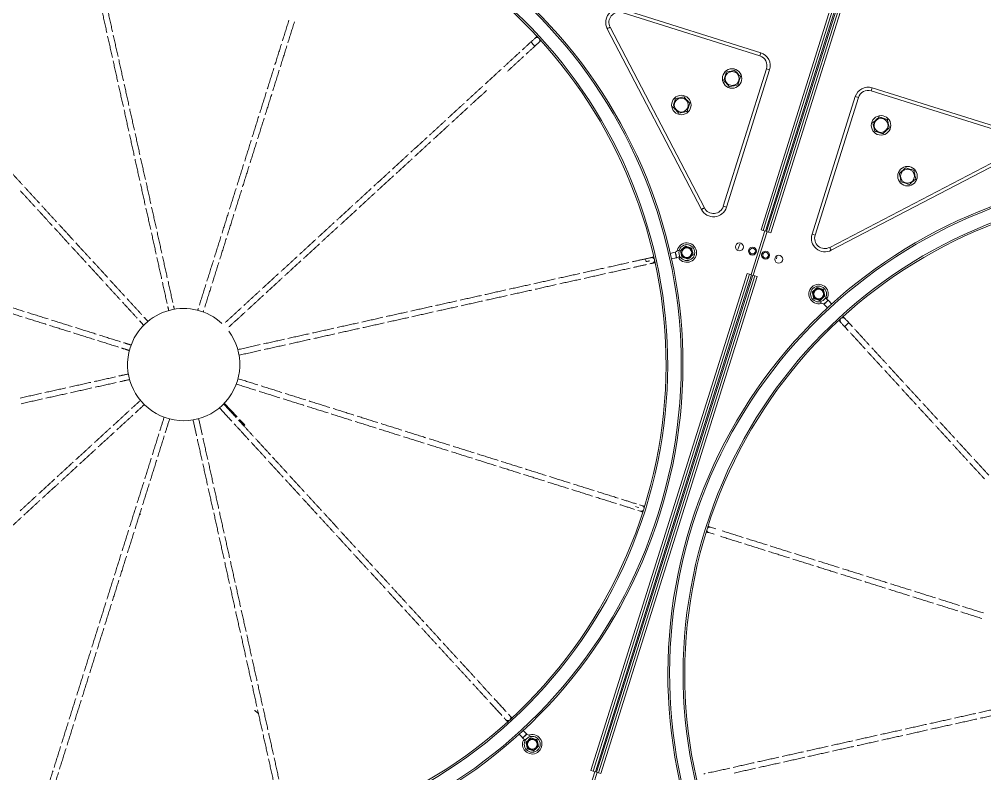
# Model space of a CAD drawing. Header units: metres. Extents: x -17822 to 152406, y -4219 to 19791.
# Drawn here: x 115973.1 to 116057.4, y 6770.9 to 6836.7 of the extents above; entities that cross this region are included whole.
import ezdxf

# ---------------------------------------------------------------- set-up
doc = ezdxf.new("R2010")
doc.units = ezdxf.units.M
doc.header["$LTSCALE"] = 100
doc.header["$MEASUREMENT"] = 0
doc.layers.get('0').update_dxf_attribs({"color": 9, "lineweight": 9})
doc.layers.add('Chiller', color=32, linetype='Continuous', lineweight=9)

# ---------------------------------------------------------------- blocks, each defined once
blk = doc.blocks.new('Chiller')
at = {"layer": 'Chiller', "linetype": 'Continuous'}
for p, q in [((222.671, 157.314), (216.449, 137.519)), ((222.862, 157.254), (216.64, 137.459)), ((223.053, 157.194), (216.83, 137.399)), ((216.926, 137.369), (223.148, 157.164)), ((217.116, 137.31), (223.339, 157.104)), ((217.307, 137.25), (223.53, 157.045)), ((216.346, 152.699), (204.34, 156.473)), ((216.431, 152.969), (204.424, 156.743)), ((203.272, 155.198), (211.504, 139.417)), ((203.021, 155.067), (211.253, 139.287)), ((216.431, 152.969), (216.346, 152.699)), ((213.16, 139.564), (216.935, 151.57)), ((213.43, 139.479), (217.205, 151.486)), ((216.935, 151.57), (217.205, 151.486)), ((226.161, 149.91), (226.077, 149.64)), ((226.077, 149.64), (238.083, 145.866)), ((238.168, 146.136), (226.161, 149.91)), ((224.678, 149.136), (220.904, 137.13)), ((221.174, 137.045), (224.948, 149.051)), ((224.948, 149.051), (224.678, 149.136)), ((238.229, 144.209), (222.449, 135.977)), ((222.58, 135.726), (238.36, 143.958)), ((213.16, 139.564), (213.43, 139.479)), ((216.779, 137.416), (215.58, 133.6)), ((216.64, 137.459), (216.449, 137.519)), ((216.83, 137.399), (216.64, 137.459)), ((216.977, 137.353), (215.777, 133.538)), ((217.116, 137.31), (216.926, 137.369)), ((217.116, 137.31), (217.307, 137.25)), ((221.174, 137.045), (220.904, 137.13)), ((214.587, 136.265), (214.44, 135.798)), ((217.089, 135.222), (217.016, 134.988)), ((217.163, 135.455), (217.089, 135.222)), ((217.844, 135.136), (217.797, 134.985)), ((217.844, 135.136), (217.797, 134.985)), ((215.249, 133.704), (201.604, 90.298)), ((215.44, 133.644), (201.795, 90.238)), ((215.631, 133.584), (201.986, 90.178)), ((202.081, 90.148), (215.726, 133.554)), ((202.272, 90.088), (215.917, 133.494)), ((202.463, 90.028), (216.108, 133.434)), ((215.249, 133.704), (215.44, 133.644)), ((215.44, 133.644), (215.631, 133.584)), ((215.917, 133.494), (215.726, 133.554)), ((216.108, 133.434), (215.917, 133.494)), ((169.593, 122.361), (170.713, 121.179)), ((170.64, 121.111), (170.584, 121.17)), ((171.244, 120.472), (170.848, 120.89)), ((170.921, 120.959), (171.386, 120.468)), ((171.301, 120.388), (171.386, 120.468)), ((205.637, 113.297), (205.494, 113.342)), ((205.637, 113.297), (205.78, 113.252)), ((205.705, 113.014), (205.918, 112.947)), ((206.068, 113.424), (205.854, 113.491)), ((212.504, 111.4), (212.034, 111.548)), ((211.884, 111.071), (212.354, 110.923)), ((196.25, 93.41), (196.292, 93.259)), ((201.935, 90.194), (200.735, 86.378)), ((201.795, 90.238), (201.604, 90.298)), ((201.795, 90.238), (201.986, 90.178)), ((202.132, 90.132), (200.933, 86.316)), ((202.272, 90.088), (202.081, 90.148)), ((202.272, 90.088), (202.463, 90.028))]:
    blk.add_line(p, q, dxfattribs=at)
at = {"layer": 'Chiller', "linetype": 'Continuous', "flags": 128}
for points in [[(203.021, 155.067), (203.037, 155.076), (203.06, 155.088), (203.087, 155.102), (203.118, 155.118), (203.153, 155.136), (203.191, 155.156), (203.231, 155.177), (203.272, 155.198)], [(196.726, 154.242), (196.709, 154.226), (196.682, 154.202), (196.645, 154.168), (196.6, 154.126), (196.547, 154.078), (196.489, 154.024), (196.427, 153.967), (196.363, 153.909)], [(196.701, 153.54), (196.688, 153.554), (196.651, 153.594), (196.597, 153.654), (196.532, 153.725), (196.467, 153.795), (196.412, 153.855), (196.376, 153.895), (196.363, 153.909), (196.363, 153.909)], [(196.701, 153.54), (196.765, 153.599), (196.827, 153.656), (196.885, 153.709), (196.938, 153.758), (196.983, 153.799), (197.02, 153.833), (197.047, 153.858), (197.064, 153.873)], [(211.504, 139.417), (211.463, 139.396), (211.423, 139.375), (211.385, 139.356), (211.35, 139.337), (211.319, 139.321), (211.292, 139.307), (211.27, 139.295), (211.253, 139.287)], [(209.149, 135.732), (209.168, 135.728), (209.22, 135.714), (209.298, 135.694), (209.301, 135.693)], [(222.449, 135.977), (222.47, 135.936), (222.491, 135.896), (222.51, 135.858), (222.529, 135.823), (222.545, 135.792), (222.559, 135.765), (222.571, 135.743), (222.58, 135.726)], [(206.855, 135.082), (206.833, 135.077), (206.797, 135.069), (206.748, 135.058), (206.688, 135.045), (206.618, 135.029), (206.541, 135.012), (206.459, 134.994), (206.374, 134.975)], [(206.374, 134.975), (206.378, 134.956), (206.39, 134.903), (206.408, 134.824), (206.429, 134.731)], [(208.98, 135.555), (208.81, 135.517), (208.646, 135.481), (208.529, 135.454)], [(208.637, 134.966), (208.755, 134.993), (208.919, 135.029), (209.088, 135.067)], [(208.961, 135.551), (208.965, 135.532), (208.977, 135.479), (208.995, 135.4), (209.016, 135.307), (209.036, 135.213), (209.054, 135.134), (209.066, 135.081), (209.07, 135.063)], [(208.98, 135.555), (208.984, 135.536), (208.996, 135.483), (209.013, 135.404), (209.034, 135.311), (209.055, 135.217), (209.073, 135.138), (209.084, 135.085), (209.088, 135.067), (209.088, 135.067)], [(209.28, 135.026), (209.296, 135.037), (209.34, 135.068), (209.406, 135.116), (209.408, 135.117)], [(206.556, 134.759), (206.5, 134.747), (206.452, 134.736), (206.42, 134.729), (206.409, 134.727)], [(206.702, 134.792), (206.691, 134.789), (206.659, 134.782), (206.612, 134.772), (206.556, 134.759)], [(206.756, 134.548), (206.797, 134.557), (206.857, 134.57), (206.906, 134.581), (206.942, 134.589), (206.964, 134.594)], [(222.248, 131.551), (222.231, 131.559), (222.182, 131.582), (222.108, 131.615), (222.106, 131.616)], [(221.94, 131.027), (221.954, 131.04), (221.994, 131.076), (222.054, 131.131), (222.125, 131.196), (222.195, 131.26), (222.255, 131.315), (222.295, 131.352), (222.309, 131.365), (222.309, 131.365)], [(221.94, 131.027), (222.058, 130.899), (222.172, 130.775), (222.253, 130.686)], [(221.953, 131.013), (221.967, 131.026), (222.007, 131.062), (222.067, 131.117), (222.137, 131.182), (222.208, 131.247), (222.268, 131.301), (222.308, 131.338), (222.322, 131.351)], [(222.621, 131.024), (222.54, 131.113), (222.426, 131.237), (222.309, 131.365)], [(223.412, 129.423), (223.428, 129.406), (223.453, 129.379), (223.486, 129.342), (223.528, 129.297), (223.576, 129.244), (223.63, 129.186), (223.687, 129.124), (223.745, 129.06)], [(223.745, 129.06), (223.759, 129.073), (223.799, 129.11), (223.859, 129.165), (223.93, 129.229), (224, 129.294), (224.06, 129.349), (224.1, 129.386), (224.114, 129.398), (224.114, 129.398)], [(224.114, 129.398), (224.055, 129.462), (223.998, 129.524), (223.945, 129.583), (223.896, 129.635), (223.855, 129.681), (223.821, 129.717), (223.796, 129.745), (223.781, 129.761)], [(194.027, 94.89), (194.056, 94.859), (194.097, 94.814), (194.131, 94.777), (194.156, 94.75), (194.171, 94.733)], [(194.54, 95.071), (194.524, 95.088), (194.499, 95.115), (194.466, 95.152), (194.424, 95.197), (194.395, 95.228)], [(196.012, 93.468), (195.894, 93.596), (195.78, 93.72), (195.699, 93.808)], [(195.331, 93.47), (195.412, 93.382), (195.526, 93.258), (195.643, 93.13)], [(195.999, 93.482), (195.985, 93.469), (195.945, 93.432), (195.885, 93.377), (195.815, 93.313), (195.744, 93.248), (195.684, 93.193), (195.644, 93.156), (195.63, 93.144)], [(196.012, 93.468), (195.998, 93.455), (195.958, 93.418), (195.898, 93.363), (195.827, 93.299), (195.757, 93.234), (195.697, 93.179), (195.657, 93.142), (195.643, 93.13), (195.643, 93.13)], [(195.704, 92.943), (195.721, 92.935), (195.77, 92.913), (195.844, 92.879), (195.847, 92.878)]]:
    blk.add_lwpolyline(points, dxfattribs=at)
at = {"layer": 'Chiller', "linetype": 'Continuous'}
for centre, radius in [((213.924, 150.718), 0.85), ((213.924, 150.718), 0.612), ((209.491, 148.405), 0.85), ((209.491, 148.405), 0.612), ((226.929, 146.629), 0.85), ((226.929, 146.629), 0.612), ((229.242, 142.196), 0.85), ((229.242, 142.196), 0.612), ((209.972, 135.52), 0.693), ((209.972, 135.52), 0.477), ((209.972, 135.52), 0.425), ((214.561, 136.016), 0.35), ((215.706, 135.656), 0.35), ((215.706, 135.656), 0.25), ((216.851, 135.297), 0.35), ((216.851, 135.297), 0.25), ((217.995, 134.937), 0.35), ((221.475, 131.904), 0.693), ((221.475, 131.904), 0.477), ((221.475, 131.904), 0.425), ((196.477, 92.591), 0.693), ((196.477, 92.591), 0.477), ((196.477, 92.591), 0.425)]:
    blk.add_circle(centre, radius, dxfattribs=at)
for centre, radius, start, end in [((166.047, 125.742), 43.578, 72.54925, 252.54925), ((166.047, 125.742), 43.428, 72.54925, 252.54925), ((166.047, 125.742), 42.25, 72.54925, 252.54925), ((166.047, 125.742), 42.1, 72.54925, 252.54925), ((166.047, 125.742), 43.578, 252.54925, 72.54925), ((166.047, 125.742), 43.428, 252.54925, 72.54925), ((166.047, 125.742), 42.25, 252.54925, 72.54925), ((166.047, 125.742), 42.1, 252.54925, 72.54925), ((204.07, 155.615), 1.183, 72.54925, 207.54925), ((204.07, 155.615), 0.9, 72.54925, 207.54925), ((196.891, 154.06), 0.246, 64.71938, 132.32286), ((196.897, 154.054), 0.246, 312.77661, 20.36701), ((216.076, 151.84), 0.9, 342.54925, 72.54925), ((216.076, 151.84), 1.183, 342.54925, 72.54925), ((225.807, 148.781), 1.183, 72.54925, 162.54925), ((225.807, 148.781), 0.9, 72.54925, 162.54925), ((251.905, 98.752), 43.578, 72.54925, 252.54925), ((251.905, 98.752), 43.428, 72.54925, 252.54925), ((251.905, 98.752), 42.25, 72.54925, 252.54925), ((251.905, 98.752), 42.1, 72.54925, 252.54925), ((212.302, 139.834), 1.183, 207.54925, 342.54925), ((212.302, 139.834), 0.9, 207.54925, 342.54925), ((222.032, 136.775), 1.183, 162.54925, 297.54925), ((222.032, 136.775), 0.9, 162.54925, 297.54925), ((208.907, 135.795), 0.25, 282.54925, 345.51356), ((209.972, 135.52), 0.85, 215.51356, 165.51356), ((206.907, 134.84), 0.247, 27.15168, 102.18891), ((208.907, 135.795), 0.75, 282.54925, 307.06641), ((206.908, 134.835), 0.247, 282.90103, 357.96039), ((221.475, 131.904), 0.85, 42.54925, 285.51356), ((221.475, 131.904), 0.85, 335.51356, 42.54925), ((221.769, 130.844), 0.75, 42.54925, 67.06927), ((166.047, 125.742), 4.9, 47.14917, 162.54925), ((162.22, 114.664), 61.707, 15.43275, 15.57852), ((221.769, 130.844), 0.25, 42.54925, 105.51356), ((223.6, 129.593), 0.247, 42.89048, 117.96594), ((223.596, 129.589), 0.247, 147.12786, 222.20774), ((166.047, 125.742), 4.9, 162.54925, 36.71004), ((171.317, 120.541), 0.1, 223.43925, 313.43925), ((205.991, 113.182), 0.246, 252.77012, 320.38486), ((205.993, 113.189), 0.246, 4.71365, 72.32838), ((211.959, 111.306), 0.246, 184.72157, 252.32046), ((211.961, 111.313), 0.246, 72.77805, 140.37694), ((194.352, 94.902), 0.247, 222.91122, 297.94632), ((194.356, 94.905), 0.247, 327.13852, 42.19665), ((196.477, 92.591), 0.85, 155.51356, 222.54925), ((196.183, 93.651), 0.75, 222.54925, 247.06998), ((196.477, 92.591), 0.85, 222.54925, 105.51356), ((196.183, 93.651), 0.25, 222.54925, 285.51356)]:
    blk.add_arc(centre, radius, start, end, dxfattribs=at)
for points in [[(158.931, 156.561), (159.342, 154.712)], [(159.834, 154.805), (159.421, 156.661)], [(175.238, 155.814), (174.668, 154)], [(175.144, 153.846), (175.716, 155.665)], [(159.409, 154.413), (159.823, 152.554)], [(160.313, 152.655), (159.899, 154.513)], [(196.892, 154.395), (196.726, 154.242)], [(174.578, 153.714), (174.009, 151.904)], [(174.485, 151.751), (175.055, 153.564)], [(196.363, 153.909), (195.612, 153.219)], [(195.951, 152.852), (196.701, 153.54)], [(197.064, 153.873), (197.231, 154.026)], [(195.389, 153.014), (193.99, 151.73)], [(194.325, 151.36), (195.726, 152.646)], [(159.887, 152.264), (160.299, 150.416)], [(160.79, 150.509), (160.375, 152.373)], [(173.921, 151.622), (173.349, 149.805)], [(173.826, 149.654), (174.394, 151.46)], [(193.771, 151.53), (192.371, 150.244)], [(160.365, 150.119), (160.778, 148.262)], [(161.268, 148.362), (160.854, 150.22)], [(192.148, 150.04), (190.751, 148.758)], [(173.26, 149.521), (172.691, 147.711)], [(173.165, 147.55), (173.735, 149.364)], [(191.083, 148.384), (192.486, 149.671)], [(190.534, 148.558), (189.134, 147.273)], [(160.843, 147.971), (161.255, 146.12)], [(161.746, 146.214), (161.331, 148.079)], [(189.461, 146.895), (190.861, 148.18)], [(172.599, 147.417), (172.032, 145.614)], [(172.504, 145.449), (173.074, 147.262)], [(188.907, 147.065), (187.508, 145.781)], [(187.846, 145.412), (189.238, 146.69)], [(161.321, 145.821), (161.733, 143.972)], [(162.225, 144.064), (161.809, 145.931)], [(171.942, 145.328), (171.371, 143.51)], [(171.845, 143.352), (172.414, 145.162)], [(187.292, 145.583), (185.891, 144.296)], [(186.219, 143.919), (187.619, 145.204)], [(161.798, 143.679), (162.211, 141.825)], [(162.703, 141.917), (162.289, 143.777)], [(185.665, 144.089), (184.27, 142.808)], [(184.599, 142.432), (185.998, 143.716)], [(151.962, 141.457), (150.674, 142.86)], [(171.281, 143.224), (170.712, 141.414)], [(171.185, 141.252), (171.754, 143.064)], [(184.045, 142.602), (182.647, 141.318)], [(163.181, 139.768), (162.767, 141.628)], [(182.98, 140.946), (184.379, 142.229)], [(151.792, 140.902), (153.076, 139.503)], [(153.444, 139.842), (152.16, 141.241)], [(162.276, 141.532), (162.69, 139.671)], [(170.622, 141.128), (170.053, 139.318)], [(170.524, 139.149), (171.094, 140.964)], [(182.425, 141.115), (181.024, 139.829)], [(181.359, 139.457), (182.762, 140.746)], [(153.276, 139.286), (154.562, 137.885)], [(154.935, 138.217), (153.653, 139.615)], [(162.754, 139.387), (163.167, 137.531)], [(163.659, 137.62), (163.245, 139.481)], [(180.808, 139.63), (179.405, 138.343)], [(179.739, 137.971), (181.137, 139.253)], [(169.961, 139.026), (169.392, 137.218)], [(169.864, 137.051), (170.434, 138.864)], [(154.76, 137.669), (156.044, 136.27)], [(156.429, 136.59), (155.142, 137.992)], [(179.182, 138.138), (177.785, 136.856)], [(178.119, 136.483), (179.513, 137.763)], [(163.232, 137.236), (163.646, 135.379)], [(164.138, 135.47), (163.723, 137.333)], [(169.301, 136.928), (168.734, 135.122)], [(169.205, 134.953), (169.774, 136.765)], [(177.566, 136.655), (176.166, 135.37)], [(156.251, 136.044), (157.538, 134.642)], [(157.913, 134.973), (156.628, 136.373)], [(176.495, 134.993), (177.891, 136.274)], [(163.71, 135.09), (164.124, 133.233)], [(164.614, 133.33), (164.202, 135.183)], [(175.942, 135.165), (174.546, 133.883)], [(206.374, 134.975), (205.214, 134.717)], [(207.086, 135.133), (206.855, 135.082)], [(157.736, 134.427), (159.021, 133.027)], [(159.405, 133.348), (158.117, 134.751)], [(168.643, 134.835), (168.073, 133.019)], [(168.543, 132.848), (169.113, 134.663)], [(174.871, 133.503), (176.274, 134.79)], [(202.767, 134.172), (200.911, 133.759)], [(204.92, 134.651), (203.067, 134.239)], [(203.162, 133.748), (205.019, 134.161)], [(205.313, 134.226), (206.463, 134.482)], [(206.964, 134.594), (207.195, 134.645)], [(174.324, 133.678), (172.925, 132.395)], [(173.254, 132.018), (174.655, 133.304)], [(198.47, 133.216), (196.622, 132.804)], [(200.629, 133.696), (198.77, 133.282)], [(198.873, 132.793), (200.723, 133.205)], [(201.013, 133.269), (202.88, 133.685)], [(159.228, 132.801), (160.505, 131.41)], [(160.892, 131.728), (159.608, 133.127)], [(164.187, 132.95), (164.601, 131.09)], [(165.095, 131.171), (164.681, 133.03)], [(167.983, 132.733), (167.415, 130.928)], [(167.883, 130.747), (168.454, 132.564)], [(196.329, 132.739), (194.472, 132.326)], [(196.719, 132.314), (198.579, 132.727)], [(162.38, 130.107), (161.098, 131.503)], [(172.704, 132.192), (171.307, 130.91)], [(171.622, 130.52), (173.029, 131.811)], [(192.033, 131.783), (190.179, 131.37)], [(194.177, 132.26), (192.331, 131.849)], [(192.426, 131.358), (194.282, 131.771)], [(194.582, 131.838), (196.433, 132.25)], [(152.116, 130.384), (150.299, 130.955)], [(160.71, 131.186), (161.995, 129.787)], [(164.665, 130.802), (164.74, 130.464)], [(165.228, 130.573), (165.161, 130.875)], [(167.326, 130.644), (167.276, 130.485)], [(171.081, 130.702), (169.688, 129.423)], [(187.74, 130.827), (185.881, 130.413)], [(189.891, 131.306), (188.031, 130.892)], [(188.135, 130.403), (189.987, 130.815)], [(190.279, 130.88), (192.14, 131.294)], [(150.139, 130.481), (151.95, 129.912)], [(152.241, 129.82), (154.052, 129.251)], [(154.208, 129.726), (152.4, 130.294)], [(162.922, 129.516), (162.586, 129.882)], [(167.753, 130.336), (167.791, 130.457)], [(169.997, 129.029), (171.406, 130.322)], [(183.445, 129.871), (181.592, 129.458)], [(185.587, 130.348), (183.732, 129.935)], [(183.838, 129.446), (185.695, 129.86)], [(185.979, 129.923), (187.839, 130.337)], [(223.781, 129.761), (223.621, 129.936)], [(154.34, 129.16), (156.154, 128.59)], [(156.31, 129.065), (154.499, 129.634)], [(158.415, 128.403), (156.598, 128.975)], [(162.195, 129.569), (162.554, 129.178)], [(181.296, 129.392), (179.442, 128.98)], [(181.685, 128.967), (183.544, 129.381)], [(223.252, 129.598), (223.412, 129.423)], [(223.745, 129.06), (224.057, 128.721)], [(224.424, 129.061), (224.114, 129.398)], [(156.436, 128.501), (158.248, 127.932)], [(160.516, 127.743), (158.703, 128.313)], [(177, 128.436), (175.149, 128.024)], [(179.151, 128.915), (177.296, 128.502)], [(177.396, 128.012), (179.248, 128.424)], [(179.543, 128.49), (181.399, 128.903)], [(224.259, 128.501), (225.54, 127.105)], [(225.916, 127.435), (224.626, 128.84)], [(158.53, 127.843), (160.342, 127.273)], [(161.454, 127.448), (160.802, 127.653)], [(172.715, 127.483), (170.77, 127.049)], [(174.858, 127.96), (173.007, 127.547)], [(173.085, 127.053), (174.945, 127.467)], [(175.242, 127.533), (177.101, 127.947)], [(160.63, 127.183), (161.304, 126.971)], [(170.878, 126.561), (172.795, 126.988)], [(225.745, 126.882), (227.035, 125.476)], [(227.404, 125.814), (226.118, 127.215)], [(228.894, 124.191), (227.61, 125.59)], [(161.216, 124.923), (160.373, 124.735)], [(227.236, 125.258), (228.519, 123.86)], [(157.927, 124.191), (156.065, 123.776)], [(160.084, 124.671), (158.223, 124.257)], [(158.31, 123.764), (160.161, 124.176)], [(160.462, 124.243), (161.325, 124.435)], [(170.641, 124.036), (172.341, 123.501)], [(172.51, 123.973), (170.79, 124.513)], [(230.381, 122.571), (229.092, 123.975)], [(153.626, 123.233), (151.773, 122.821)], [(155.772, 123.711), (153.921, 123.299)], [(154.021, 122.809), (155.87, 123.221)], [(156.167, 123.287), (158.02, 123.699)], [(172.631, 123.41), (174.442, 122.841)], [(174.616, 123.311), (172.799, 123.882)], [(176.706, 122.654), (174.896, 123.222)], [(228.721, 123.64), (230.008, 122.237)], [(151.868, 122.33), (153.725, 122.743)], [(162.273, 122.617), (161.5, 121.908)], [(161.821, 121.523), (162.611, 122.249)], [(170.639, 121.11), (169.541, 122.306)], [(174.727, 122.752), (176.548, 122.179)], [(178.802, 121.995), (176.989, 122.565)], [(231.866, 120.953), (230.583, 122.351)], [(161.283, 121.708), (159.876, 120.417)], [(169.172, 121.968), (170.251, 120.792)], [(176.827, 122.091), (178.651, 121.518)], [(178.933, 121.429), (180.741, 120.861)], [(180.898, 121.336), (179.091, 121.904)], [(230.204, 122.024), (231.497, 120.616)], [(160.205, 120.04), (161.598, 121.318)], [(164.341, 121.149), (163.971, 119.972)], [(164.44, 119.796), (164.818, 120.999)], [(166.866, 120.911), (167.174, 119.53)], [(167.668, 119.61), (167.354, 121.02)], [(170.451, 120.575), (171.74, 119.17)], [(172.13, 119.485), (170.844, 120.886)], [(181.032, 120.769), (182.845, 120.2)], [(183.002, 120.674), (181.187, 121.245)], [(185.101, 120.014), (183.284, 120.586)], [(233.354, 119.332), (232.072, 120.729)], [(159.653, 120.212), (158.252, 118.926)], [(158.579, 118.548), (159.979, 119.832)], [(163.882, 119.687), (163.311, 117.871)], [(183.126, 120.111), (184.945, 119.539)], [(187.198, 119.355), (185.381, 119.926)], [(231.697, 120.398), (232.981, 118.999)], [(163.78, 117.696), (164.351, 119.513)], [(167.24, 119.232), (167.653, 117.377)], [(168.146, 117.465), (167.733, 119.32)], [(171.947, 118.945), (173.233, 117.544)], [(173.615, 117.867), (172.33, 119.268)], [(185.235, 119.448), (187.038, 118.881)], [(189.293, 118.697), (187.484, 119.265)], [(234.842, 117.711), (233.555, 119.112)], [(158.034, 118.726), (156.628, 117.436)], [(156.962, 117.063), (158.355, 118.342)], [(187.326, 118.791), (189.138, 118.221)], [(189.427, 118.131), (191.248, 117.558)], [(191.393, 118.037), (189.58, 118.606)], [(233.186, 118.775), (234.47, 117.376)], [(156.411, 117.237), (155.01, 115.951)], [(163.219, 117.579), (162.65, 115.768)], [(163.122, 115.605), (163.691, 117.412)], [(168.623, 115.32), (168.209, 117.18)], [(173.436, 117.323), (174.722, 115.922)], [(175.101, 116.248), (173.813, 117.651)], [(191.531, 117.469), (193.335, 116.902)], [(193.488, 117.378), (191.682, 117.946)], [(195.591, 116.717), (193.775, 117.288)], [(234.669, 117.16), (235.958, 115.755)], [(236.328, 116.092), (235.046, 117.488)], [(155.342, 115.576), (156.741, 116.86)], [(167.719, 117.081), (168.132, 115.225)], [(193.623, 116.811), (195.438, 116.241)], [(197.694, 116.056), (195.874, 116.628)], [(154.788, 115.747), (153.393, 114.466)], [(162.56, 115.483), (161.991, 113.671)], [(174.922, 115.704), (176.209, 114.302)], [(176.589, 114.628), (175.303, 116.028)], [(195.718, 116.153), (197.541, 115.58)], [(197.827, 115.49), (199.633, 114.922)], [(199.787, 115.398), (197.98, 115.966)], [(153.719, 114.086), (155.118, 115.371)], [(162.463, 113.505), (163.032, 115.317)], [(168.196, 114.938), (168.611, 113.073)], [(169.1, 113.177), (168.689, 115.025)], [(199.92, 114.832), (201.733, 114.262)], [(201.884, 114.739), (200.073, 115.308)], [(203.986, 114.078), (202.171, 114.648)], [(153.165, 114.256), (151.763, 112.97)], [(152.1, 112.6), (153.5, 113.885)], [(176.416, 114.076), (177.7, 112.677)], [(178.072, 113.011), (176.788, 114.41)], [(202.02, 114.172), (203.84, 113.6)], [(205.568, 113.581), (204.272, 113.988)], [(161.9, 113.384), (161.329, 111.567)], [(161.803, 111.407), (162.371, 113.214)], [(204.127, 113.509), (205.418, 113.104)], [(205.918, 112.947), (206.134, 112.879)], [(206.284, 113.356), (206.068, 113.424)], [(150.476, 111.11), (151.878, 112.397)], [(162.298, 112.685), (162.237, 112.682)], [(168.674, 112.789), (169.088, 110.93)], [(169.579, 111.025), (169.165, 112.885)], [(177.903, 112.456), (179.183, 111.061)], [(179.564, 111.386), (178.275, 112.791)], [(161.239, 111.279), (160.67, 109.471)], [(212.034, 111.548), (211.818, 111.616)], [(161.142, 109.304), (161.713, 111.121)], [(169.152, 110.644), (169.567, 108.778)], [(170.056, 108.882), (169.644, 110.734)], [(179.391, 110.836), (180.677, 109.434)], [(181.049, 109.768), (179.764, 111.169)], [(211.668, 111.139), (211.884, 111.071)], [(212.908, 110.749), (214.732, 110.176)], [(214.884, 110.652), (213.071, 111.222)], [(216.975, 109.995), (215.171, 110.562)], [(215.018, 110.086), (216.826, 109.518)], [(219.081, 109.333), (217.26, 109.905)], [(160.58, 109.184), (160.009, 107.369)], [(160.485, 107.213), (161.052, 109.019)], [(180.875, 109.219), (182.162, 107.816)], [(182.54, 108.144), (181.255, 109.544)], [(217.112, 109.427), (218.928, 108.857)], [(219.214, 108.767), (221.03, 108.196)], [(221.183, 108.672), (219.368, 109.243)], [(169.631, 108.493), (170.044, 106.635)], [(170.536, 106.727), (170.123, 108.583)], [(184.023, 106.529), (182.735, 107.932)], [(221.312, 108.107), (223.125, 107.537)], [(223.27, 108.016), (221.463, 108.584)], [(225.379, 107.353), (223.561, 107.924)], [(159.919, 107.081), (159.351, 105.274)], [(182.363, 107.597), (183.651, 106.195)], [(223.405, 107.449), (225.213, 106.881)], [(227.474, 106.694), (225.665, 107.263)], [(159.824, 105.113), (160.394, 106.927)], [(170.108, 106.346), (170.523, 104.482)], [(171.012, 104.586), (170.599, 106.444)], [(185.515, 104.903), (184.226, 106.308)], [(225.501, 106.791), (227.323, 106.218)], [(229.571, 106.035), (227.763, 106.604)], [(183.858, 105.969), (185.137, 104.575)], [(227.61, 106.127), (229.416, 105.56)], [(229.705, 105.469), (231.517, 104.899)], [(231.673, 105.374), (229.856, 105.946)], [(159.259, 104.981), (158.688, 103.166)], [(159.165, 103.015), (159.734, 104.826)], [(187.001, 103.284), (185.712, 104.688)], [(231.804, 104.809), (233.62, 104.238)], [(233.775, 104.714), (231.961, 105.284)], [(235.866, 104.056), (234.054, 104.626)], [(170.588, 104.191), (171.001, 102.338)], [(171.491, 102.436), (171.077, 104.295)], [(185.34, 104.354), (186.627, 102.952)], [(233.902, 104.149), (235.716, 103.579)], [(158.599, 102.882), (158.03, 101.074)], [(188.485, 101.667), (187.202, 103.065)], [(158.503, 100.91), (159.075, 102.729)], [(171.066, 102.047), (171.48, 100.185)], [(171.968, 100.293), (171.556, 102.143)], [(186.827, 102.734), (188.111, 101.335)], [(189.97, 100.05), (188.686, 101.448)], [(157.94, 100.785), (157.369, 98.97)], [(157.845, 98.817), (158.414, 100.627)], [(188.319, 101.109), (189.602, 99.711)], [(171.543, 99.902), (171.957, 98.044)], [(172.446, 98.145), (172.033, 100.002)], [(189.806, 99.488), (191.09, 98.09)], [(191.464, 98.422), (190.178, 99.823)], [(157.279, 98.682), (156.71, 96.873)], [(157.186, 96.721), (157.756, 98.533)], [(172.926, 95.992), (172.513, 97.846)], [(191.289, 97.874), (192.573, 96.474)], [(192.948, 96.805), (191.663, 98.205)], [(172.021, 97.754), (172.435, 95.896)], [(156.621, 96.59), (156.051, 94.777)], [(156.524, 94.615), (157.096, 96.434)], [(192.78, 96.249), (193.824, 95.111)], [(194.193, 95.449), (193.151, 96.585)], [(172.571, 95.283), (172.235, 95.552)], [(172.501, 95.599), (172.913, 93.747)], [(173.404, 93.845), (172.989, 95.706)], [(235.192, 95.288), (233.335, 94.875)], [(237.333, 95.765), (235.475, 95.351)], [(235.583, 94.863), (237.438, 95.276)], [(155.96, 94.489), (155.391, 92.678)], [(194.171, 94.733), (194.331, 94.559)], [(194.7, 94.897), (194.54, 95.071)], [(233.039, 94.809), (231.191, 94.398)], [(233.432, 94.384), (235.29, 94.798)], [(155.866, 92.521), (156.435, 94.333)], [(173.881, 91.698), (173.467, 93.559)], [(228.746, 93.853), (226.893, 93.441)], [(230.889, 94.33), (229.038, 93.918)], [(229.146, 93.43), (230.994, 93.841)], [(231.29, 93.908), (233.147, 94.321)], [(172.977, 93.459), (173.391, 91.6)], [(224.453, 92.898), (222.592, 92.484)], [(226.598, 93.375), (224.742, 92.962)], [(224.842, 92.472), (226.702, 92.886)], [(226.987, 92.95), (228.84, 93.362)], [(155.3, 92.388), (154.731, 90.578)], [(155.205, 90.418), (155.775, 92.232)], [(220.159, 91.942), (218.305, 91.529)], [(222.302, 92.419), (220.45, 92.007)], [(220.545, 91.516), (222.401, 91.929)], [(222.701, 91.996), (224.552, 92.408)], [(173.455, 91.313), (173.87, 89.45)], [(174.358, 89.558), (173.945, 91.412)], [(218.009, 91.463), (216.154, 91.051)], [(218.404, 91.039), (220.262, 91.453)], [(154.639, 90.285), (154.071, 88.477)], [(213.719, 90.508), (211.849, 90.092)], [(215.856, 90.984), (214.007, 90.573)], [(214.108, 90.083), (215.963, 90.496)], [(216.262, 90.562), (218.116, 90.975)], [(154.547, 88.326), (155.117, 90.137)], [(211.56, 90.028), (211.469, 90.008)]]:
    blk.add_open_spline(points, degree=1, dxfattribs=at)
for points, knots in [([(213.417, 151.271), (213.39, 151.185), (213.326, 150.981), (213.248, 150.734), (213.201, 150.585), (213.192, 150.555)], [0, 0, 0, 0, 0.3636822, 0.8678538, 1, 1, 1, 1]), ([(214.149, 151.434), (214.086, 151.42), (213.957, 151.391), (213.708, 151.335), (213.529, 151.296), (213.417, 151.271)], [0, 0, 0, 0, 0.264862, 0.535466, 1, 1, 1, 1]), ([(214.657, 150.881), (214.613, 150.929), (214.524, 151.026), (214.351, 151.214), (214.227, 151.349), (214.149, 151.434)], [0, 0, 0, 0, 0.264844, 0.535433, 1, 1, 1, 1]), ([(214.432, 150.165), (214.441, 150.196), (214.488, 150.344), (214.566, 150.591), (214.63, 150.795), (214.657, 150.881)], [0, 0, 0, 0, 0.1321462, 0.6363178, 1, 1, 1, 1]), ([(213.192, 150.555), (213.236, 150.507), (213.325, 150.41), (213.497, 150.222), (213.621, 150.087), (213.699, 150.002)], [0, 0, 0, 0, 0.2648624, 0.5354617, 1, 1, 1, 1]), ([(213.699, 150.002), (213.763, 150.016), (213.891, 150.044), (214.141, 150.1), (214.319, 150.14), (214.432, 150.165)], [0, 0, 0, 0, 0.264901, 0.53549, 1, 1, 1, 1]), ([(208.984, 148.958), (208.974, 148.927), (208.927, 148.779), (208.85, 148.532), (208.785, 148.328), (208.759, 148.242)], [0, 0, 0, 0, 0.13214, 0.636315, 1, 1, 1, 1]), ([(209.716, 149.121), (209.653, 149.107), (209.524, 149.078), (209.275, 149.023), (209.096, 148.983), (208.984, 148.958)], [0, 0, 0, 0, 0.264847, 0.535435, 1, 1, 1, 1]), ([(210.224, 148.568), (210.18, 148.616), (210.091, 148.713), (209.918, 148.901), (209.794, 149.036), (209.716, 149.121)], [0, 0, 0, 0, 0.264861, 0.535463, 1, 1, 1, 1]), ([(209.999, 147.852), (210.026, 147.938), (210.09, 148.142), (210.168, 148.389), (210.214, 148.537), (210.224, 148.568)], [0, 0, 0, 0, 0.363685, 0.86786, 1, 1, 1, 1]), ([(208.759, 148.242), (208.803, 148.194), (208.892, 148.097), (209.064, 147.909), (209.188, 147.774), (209.266, 147.689)], [0, 0, 0, 0, 0.264901, 0.53549, 1, 1, 1, 1]), ([(209.266, 147.689), (209.33, 147.703), (209.458, 147.732), (209.707, 147.787), (209.886, 147.827), (209.999, 147.852)], [0, 0, 0, 0, 0.264862, 0.535466, 1, 1, 1, 1]), ([(226.766, 147.362), (226.718, 147.318), (226.621, 147.229), (226.433, 147.056), (226.298, 146.933), (226.213, 146.855)], [0, 0, 0, 0, 0.264855, 0.535471, 1, 1, 1, 1]), ([(226.213, 146.855), (226.227, 146.791), (226.256, 146.663), (226.312, 146.413), (226.351, 146.235), (226.376, 146.122)], [0, 0, 0, 0, 0.2648571, 0.5354742, 1, 1, 1, 1]), ([(227.482, 147.137), (227.451, 147.147), (227.303, 147.193), (227.056, 147.271), (226.852, 147.335), (226.766, 147.362)], [0, 0, 0, 0, 0.1321493, 0.636286, 1, 1, 1, 1]), ([(227.645, 146.404), (227.631, 146.468), (227.603, 146.596), (227.547, 146.846), (227.507, 147.024), (227.482, 147.137)], [0, 0, 0, 0, 0.264884, 0.53546, 1, 1, 1, 1]), ([(226.376, 146.122), (226.462, 146.095), (226.666, 146.031), (226.913, 145.953), (227.062, 145.907), (227.092, 145.897)], [0, 0, 0, 0, 0.363714, 0.867851, 1, 1, 1, 1]), ([(227.092, 145.897), (227.14, 145.941), (227.237, 146.03), (227.425, 146.203), (227.56, 146.326), (227.645, 146.404)], [0, 0, 0, 0, 0.2648796, 0.5354574, 1, 1, 1, 1]), ([(229.079, 142.929), (229.031, 142.885), (228.934, 142.796), (228.746, 142.623), (228.611, 142.5), (228.526, 142.422)], [0, 0, 0, 0, 0.264878, 0.535454, 1, 1, 1, 1]), ([(229.795, 142.704), (229.709, 142.731), (229.505, 142.795), (229.258, 142.873), (229.11, 142.919), (229.079, 142.929)], [0, 0, 0, 0, 0.363714, 0.867851, 1, 1, 1, 1]), ([(229.958, 141.971), (229.944, 142.035), (229.915, 142.163), (229.86, 142.413), (229.82, 142.591), (229.795, 142.704)], [0, 0, 0, 0, 0.264862, 0.535477, 1, 1, 1, 1]), ([(228.526, 142.422), (228.54, 142.358), (228.569, 142.229), (228.624, 141.98), (228.664, 141.802), (228.689, 141.689)], [0, 0, 0, 0, 0.264878, 0.535454, 1, 1, 1, 1]), ([(228.689, 141.689), (228.72, 141.679), (228.868, 141.633), (229.115, 141.555), (229.319, 141.491), (229.405, 141.464)], [0, 0, 0, 0, 0.1321493, 0.636286, 1, 1, 1, 1]), ([(229.405, 141.464), (229.453, 141.508), (229.55, 141.597), (229.738, 141.77), (229.873, 141.893), (229.958, 141.971)], [0, 0, 0, 0, 0.264862, 0.535477, 1, 1, 1, 1]), ([(209.421, 135.693), (209.429, 135.7), (209.46, 135.729), (209.533, 135.796), (209.65, 135.903), (209.759, 136.002), (209.828, 136.066), (209.844, 136.081), (209.847, 136.083)], [0, 0, 0, 0, 0.061533, 0.243712, 0.500216, 0.869734, 0.981565, 1, 1, 1, 1]), ([(209.847, 136.083), (209.866, 136.077), (209.921, 136.06), (210.024, 136.027), (210.156, 135.986), (210.286, 135.945), (210.366, 135.92), (210.397, 135.91)], [0, 0, 0, 0, 0.1112877, 0.3252305, 0.5408352, 0.8208977, 1, 1, 1, 1]), ([(210.397, 135.91), (210.402, 135.891), (210.414, 135.834), (210.438, 135.728), (210.468, 135.593), (210.497, 135.461), (210.516, 135.379), (210.523, 135.346)], [0, 0, 0, 0, 0.111318, 0.325265, 0.540888, 0.820939, 1, 1, 1, 1]), ([(209.547, 135.129), (209.542, 135.149), (209.53, 135.205), (209.506, 135.311), (209.476, 135.446), (209.447, 135.579), (209.428, 135.661), (209.421, 135.693)], [0, 0, 0, 0, 0.111318, 0.325274, 0.540888, 0.820939, 1, 1, 1, 1]), ([(210.098, 134.956), (210.079, 134.962), (210.023, 134.979), (209.92, 135.012), (209.788, 135.053), (209.658, 135.094), (209.578, 135.119), (209.547, 135.129)], [0, 0, 0, 0, 0.111362, 0.325227, 0.540913, 0.820897, 1, 1, 1, 1]), ([(210.523, 135.346), (210.515, 135.339), (210.484, 135.311), (210.411, 135.244), (210.294, 135.137), (210.186, 135.037), (210.116, 134.973), (210.1, 134.958), (210.098, 134.956)], [0, 0, 0, 0, 0.061533, 0.243712, 0.500216, 0.869735, 0.981557, 1, 1, 1, 1]), ([(220.924, 132.077), (220.939, 132.09), (220.981, 132.129), (221.061, 132.203), (221.163, 132.296), (221.263, 132.388), (221.325, 132.445), (221.349, 132.467)], [0, 0, 0, 0, 0.111319, 0.325235, 0.540889, 0.820901, 1, 1, 1, 1]), ([(221.349, 132.467), (221.36, 132.464), (221.4, 132.451), (221.495, 132.422), (221.645, 132.374), (221.786, 132.33), (221.876, 132.302), (221.897, 132.295), (221.9, 132.294)], [0, 0, 0, 0, 0.061496, 0.243656, 0.500221, 0.869749, 0.981504, 1, 1, 1, 1]), ([(221.049, 131.513), (221.045, 131.533), (221.033, 131.589), (221.009, 131.695), (220.979, 131.83), (220.949, 131.963), (220.931, 132.045), (220.924, 132.077)], [0, 0, 0, 0, 0.111318, 0.325274, 0.540888, 0.820939, 1, 1, 1, 1]), ([(221.6, 131.34), (221.59, 131.343), (221.55, 131.356), (221.455, 131.386), (221.304, 131.433), (221.163, 131.477), (221.073, 131.506), (221.052, 131.512), (221.049, 131.513)], [0, 0, 0, 0, 0.0615681, 0.2437281, 0.5002132, 0.8697422, 0.9815728, 1, 1, 1, 1]), ([(222.026, 131.731), (222.011, 131.717), (221.968, 131.678), (221.889, 131.605), (221.786, 131.511), (221.686, 131.419), (221.624, 131.362), (221.6, 131.34)], [0, 0, 0, 0, 0.111356, 0.325272, 0.540886, 0.820939, 1, 1, 1, 1]), ([(221.9, 132.294), (221.904, 132.275), (221.917, 132.218), (221.941, 132.113), (221.971, 131.977), (222, 131.845), (222.018, 131.763), (222.026, 131.731)], [0, 0, 0, 0, 0.111319, 0.325226, 0.540849, 0.820901, 1, 1, 1, 1]), ([(195.926, 92.764), (195.941, 92.777), (195.984, 92.816), (196.063, 92.89), (196.166, 92.983), (196.266, 93.075), (196.328, 93.132), (196.352, 93.154)], [0, 0, 0, 0, 0.111314, 0.32527, 0.540888, 0.820939, 1, 1, 1, 1]), ([(196.052, 92.2), (196.048, 92.22), (196.035, 92.276), (196.011, 92.382), (195.981, 92.517), (195.952, 92.65), (195.934, 92.732), (195.926, 92.764)], [0, 0, 0, 0, 0.111314, 0.32527, 0.540883, 0.820939, 1, 1, 1, 1]), ([(196.352, 93.154), (196.362, 93.151), (196.402, 93.138), (196.497, 93.109), (196.648, 93.061), (196.789, 93.017), (196.879, 92.989), (196.9, 92.982), (196.903, 92.981)], [0, 0, 0, 0, 0.0615681, 0.2437281, 0.5002132, 0.8697422, 0.9815728, 1, 1, 1, 1]), ([(196.903, 92.981), (196.907, 92.962), (196.919, 92.905), (196.943, 92.8), (196.973, 92.664), (197.003, 92.532), (197.021, 92.45), (197.028, 92.418)], [0, 0, 0, 0, 0.111318, 0.32527, 0.540888, 0.820939, 1, 1, 1, 1]), ([(196.603, 92.027), (196.592, 92.03), (196.552, 92.043), (196.457, 92.073), (196.307, 92.12), (196.166, 92.165), (196.076, 92.193), (196.055, 92.199), (196.052, 92.2)], [0, 0, 0, 0, 0.0615681, 0.2437281, 0.5002132, 0.8697422, 0.9815728, 1, 1, 1, 1]), ([(197.028, 92.418), (197.013, 92.404), (196.971, 92.365), (196.891, 92.292), (196.789, 92.198), (196.689, 92.106), (196.627, 92.049), (196.603, 92.027)], [0, 0, 0, 0, 0.111318, 0.325274, 0.540888, 0.820939, 1, 1, 1, 1])]:
    blk.add_open_spline(points, degree=3, knots=knots, dxfattribs=at)

msp = doc.modelspace()

# ---------------------------------------------------------------- block references
at = {"color": 2}
msp.add_blockref('Chiller', (115821.419, 6680.837), dxfattribs=at)

doc.saveas('drawing.dxf')
